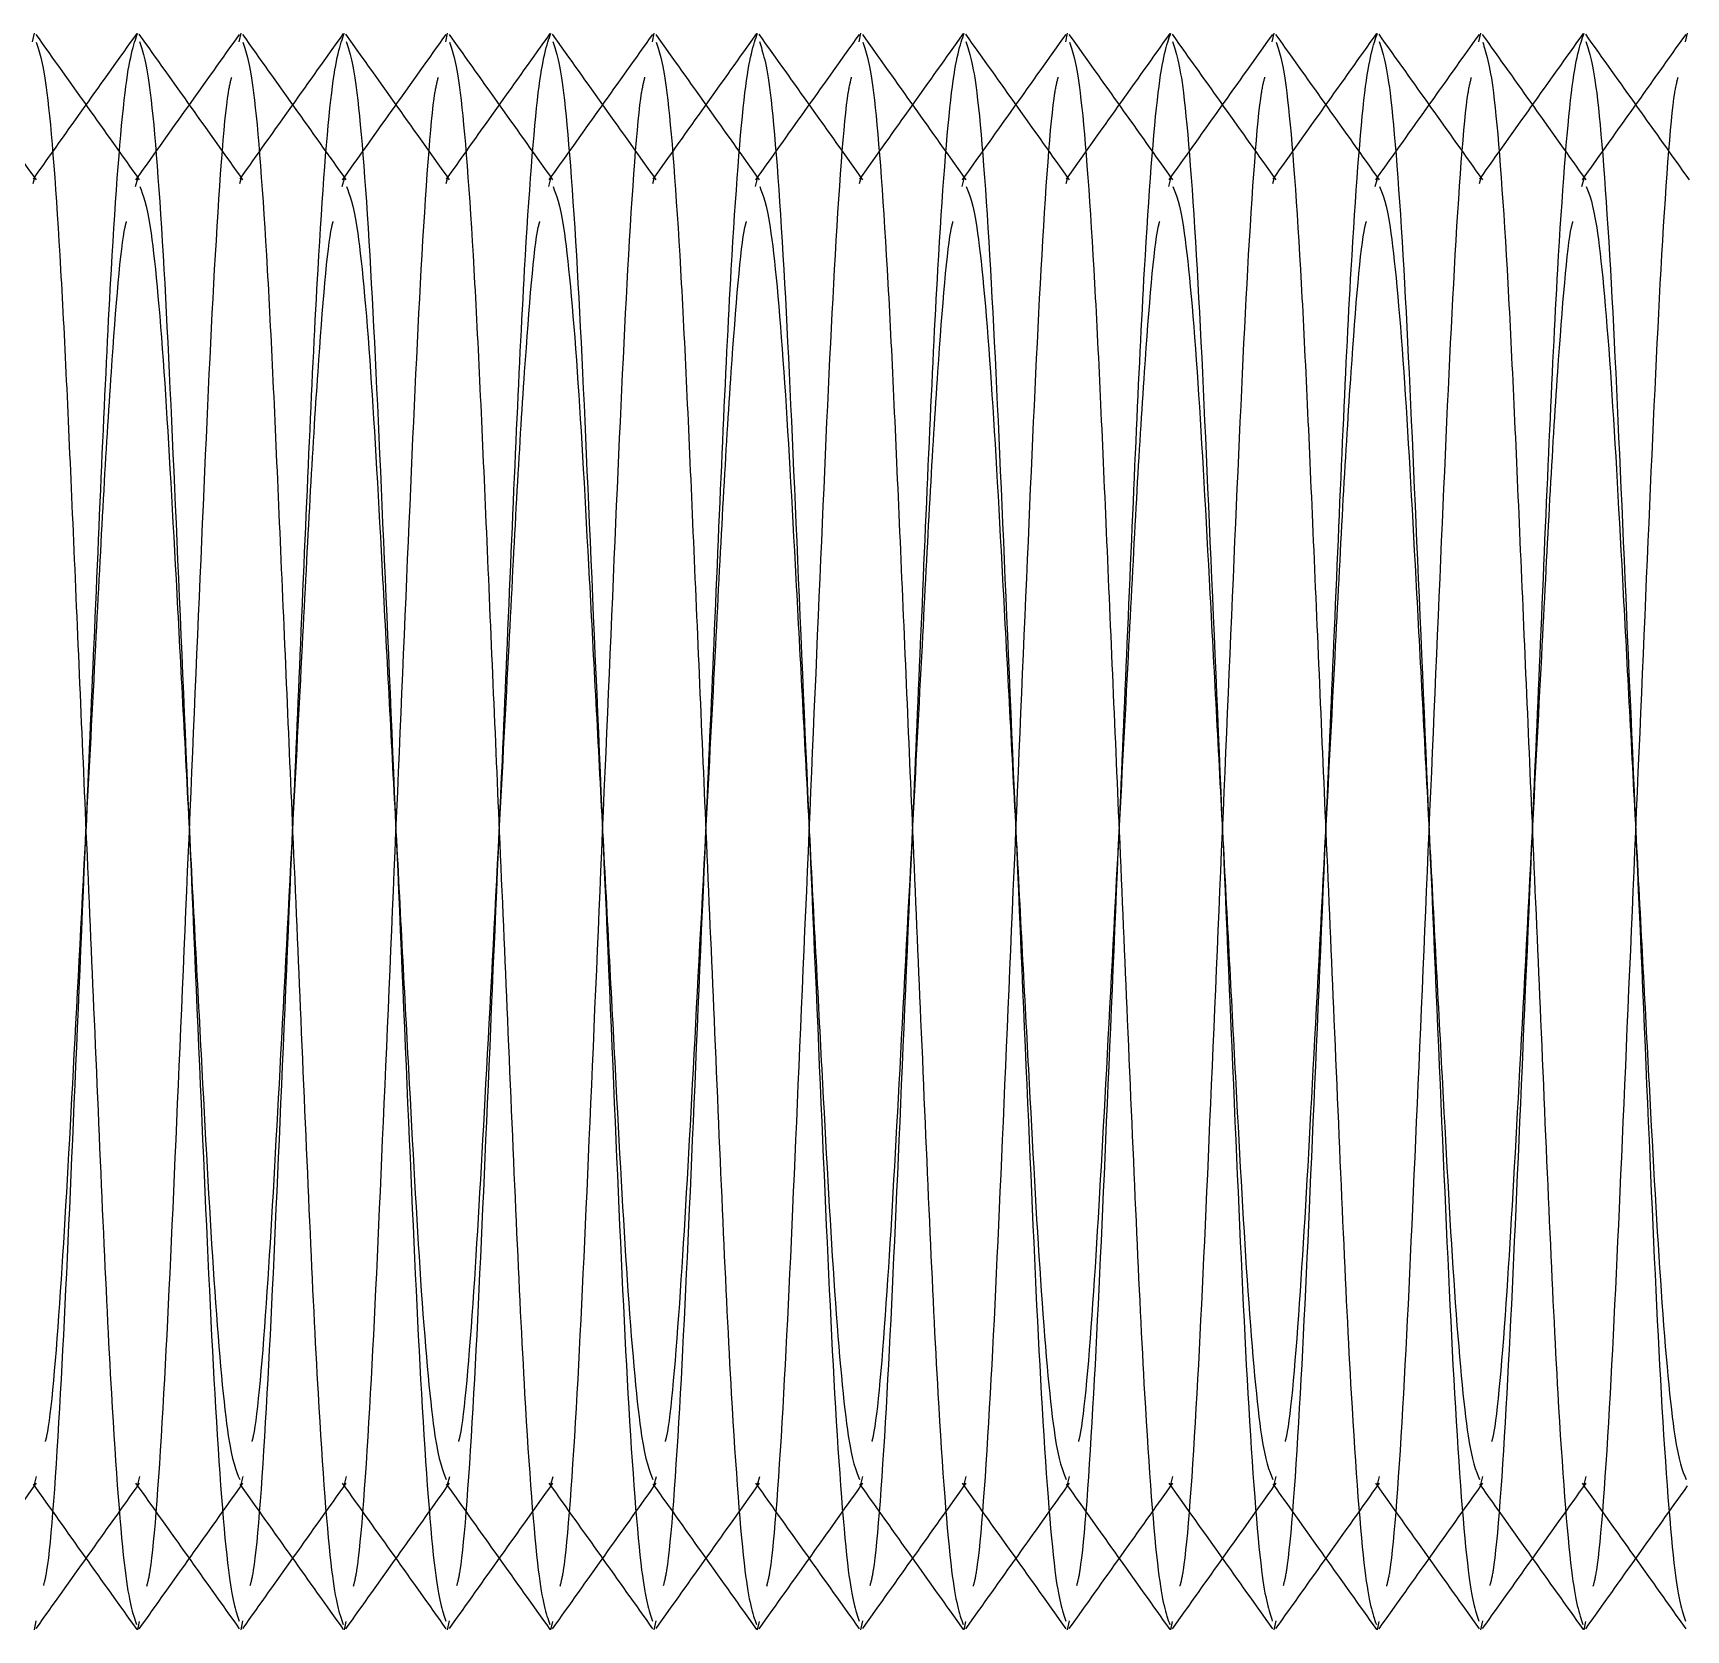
# Model space of a CAD drawing. Header units: metres. Extents: x 0 to 63075, y 0 to 44550.
# Drawn here: x 36613.33 to 36629.33, y 35156.54 to 35172 of the extents above; entities that cross this region are included whole.
import ezdxf

# ---------------------------------------------------------------- set-up
doc = ezdxf.new("R2010")
doc.units = ezdxf.units.M
doc.header["$LTSCALE"] = 75
doc.linetypes.add('HIDDEN2', pattern=[4.7625, 3.175, -1.5875])
for name, color, linetype in [('SDM', 7, 'Continuous'), ('SL4', 4, 'Continuous'), ('ST1', 7, 'HIDDEN2')]:
    doc.layers.add(name, color=color, linetype=linetype)

# ---------------------------------------------------------------- blocks, each defined once
blk = doc.blocks.new('A$Cf5e9a517')
at = {"layer": 'SL4'}
for p, q in [((451.071, 1605.993), (451.089, 1606.077)), ((453.071, 1605.993), (453.089, 1606.077)), ((455.071, 1605.993), (455.089, 1606.077)), ((457.071, 1605.993), (457.089, 1606.077)), ((459.071, 1605.993), (459.089, 1606.077)), ((461.071, 1605.993), (461.089, 1606.077)), ((463.071, 1605.993), (463.089, 1606.077)), ((465.071, 1605.993), (465.089, 1606.077)), ((467.071, 1605.993), (467.089, 1606.077)), ((452.089, 1590.623), (452.106, 1590.704)), ((454.089, 1590.623), (454.106, 1590.704)), ((456.089, 1590.623), (456.106, 1590.704)), ((458.089, 1590.623), (458.106, 1590.704)), ((460.089, 1590.623), (460.106, 1590.704)), ((462.089, 1590.623), (462.106, 1590.704)), ((464.089, 1590.623), (464.106, 1590.704)), ((466.089, 1590.623), (466.106, 1590.704))]:
    blk.add_line(p, q, dxfattribs=at)
for points, knots in [([(452.108, 1604.657), (451.941, 1604.892), (451.607, 1605.36), (451.273, 1605.83), (451.106, 1606.064)], [0, 0, 0, 0, 0.49997, 1, 1, 1, 1]), ([(453.072, 1606.065), (452.905, 1605.831), (452.577, 1605.37), (452.249, 1604.91), (452.089, 1604.685)], [0, 0, 0, 0, 0.510193, 1, 1, 1, 1]), ([(454.108, 1604.657), (453.941, 1604.892), (453.607, 1605.36), (453.273, 1605.83), (453.106, 1606.064)], [0, 0, 0, 0, 0.49997, 1, 1, 1, 1]), ([(455.072, 1606.065), (454.905, 1605.831), (454.577, 1605.37), (454.249, 1604.91), (454.089, 1604.685)], [0, 0, 0, 0, 0.510193, 1, 1, 1, 1]), ([(456.108, 1604.657), (455.941, 1604.892), (455.607, 1605.36), (455.273, 1605.83), (455.106, 1606.064)], [0, 0, 0, 0, 0.49997, 1, 1, 1, 1]), ([(457.072, 1606.065), (456.905, 1605.831), (456.577, 1605.37), (456.249, 1604.91), (456.089, 1604.685)], [0, 0, 0, 0, 0.510193, 1, 1, 1, 1]), ([(458.108, 1604.657), (457.941, 1604.892), (457.607, 1605.36), (457.273, 1605.83), (457.106, 1606.064)], [0, 0, 0, 0, 0.49997, 1, 1, 1, 1]), ([(459.072, 1606.065), (458.905, 1605.831), (458.577, 1605.37), (458.249, 1604.91), (458.089, 1604.685)], [0, 0, 0, 0, 0.510193, 1, 1, 1, 1]), ([(460.108, 1604.657), (459.941, 1604.892), (459.607, 1605.36), (459.273, 1605.83), (459.106, 1606.064)], [0, 0, 0, 0, 0.49997, 1, 1, 1, 1]), ([(461.072, 1606.065), (460.905, 1605.831), (460.577, 1605.37), (460.249, 1604.91), (460.089, 1604.685)], [0, 0, 0, 0, 0.510193, 1, 1, 1, 1]), ([(462.108, 1604.657), (461.941, 1604.892), (461.607, 1605.36), (461.273, 1605.83), (461.106, 1606.064)], [0, 0, 0, 0, 0.49997, 1, 1, 1, 1]), ([(463.072, 1606.065), (462.905, 1605.831), (462.577, 1605.37), (462.249, 1604.91), (462.089, 1604.685)], [0, 0, 0, 0, 0.510193, 1, 1, 1, 1]), ([(464.108, 1604.657), (463.941, 1604.892), (463.607, 1605.36), (463.273, 1605.83), (463.106, 1606.064)], [0, 0, 0, 0, 0.49997, 1, 1, 1, 1]), ([(465.072, 1606.065), (464.905, 1605.831), (464.577, 1605.37), (464.249, 1604.91), (464.089, 1604.685)], [0, 0, 0, 0, 0.510193, 1, 1, 1, 1]), ([(466.108, 1604.657), (465.941, 1604.892), (465.607, 1605.36), (465.273, 1605.83), (465.106, 1606.064)], [0, 0, 0, 0, 0.49997, 1, 1, 1, 1]), ([(467.072, 1606.065), (466.905, 1605.831), (466.577, 1605.37), (466.249, 1604.91), (466.089, 1604.685)], [0, 0, 0, 0, 0.510193, 1, 1, 1, 1]), ([(451.107, 1605.989), (451.141, 1605.887), (451.216, 1605.661), (451.345, 1603.939), (451.458, 1601.39), (451.571, 1598.751), (451.672, 1596.426), (451.752, 1594.531), (451.845, 1592.591), (451.964, 1591.009), (452.041, 1590.781), (452.078, 1590.674)], [0, 0, 0, 0, 0.108328, 0.239496, 0.365485, 0.495517, 0.57381, 0.663359, 0.752437, 0.883605, 1, 1, 1, 1]), ([(453.107, 1605.989), (453.141, 1605.887), (453.216, 1605.661), (453.345, 1603.939), (453.458, 1601.39), (453.571, 1598.751), (453.672, 1596.426), (453.752, 1594.531), (453.845, 1592.591), (453.964, 1591.009), (454.041, 1590.781), (454.078, 1590.674)], [0, 0, 0, 0, 0.1083278, 0.2394956, 0.3654849, 0.4955173, 0.5738097, 0.663359, 0.7524373, 0.8836052, 1, 1, 1, 1]), ([(455.107, 1605.989), (455.141, 1605.887), (455.216, 1605.661), (455.345, 1603.939), (455.458, 1601.39), (455.571, 1598.751), (455.672, 1596.426), (455.752, 1594.531), (455.845, 1592.591), (455.964, 1591.009), (456.041, 1590.781), (456.078, 1590.674)], [0, 0, 0, 0, 0.1083278, 0.2394956, 0.3654849, 0.4955173, 0.5738097, 0.663359, 0.7524373, 0.8836052, 1, 1, 1, 1]), ([(457.107, 1605.989), (457.141, 1605.887), (457.216, 1605.661), (457.345, 1603.939), (457.458, 1601.39), (457.571, 1598.751), (457.672, 1596.426), (457.752, 1594.531), (457.845, 1592.591), (457.964, 1591.009), (458.041, 1590.781), (458.078, 1590.674)], [0, 0, 0, 0, 0.108328, 0.239496, 0.365485, 0.495517, 0.57381, 0.663359, 0.752437, 0.883605, 1, 1, 1, 1]), ([(459.107, 1605.989), (459.141, 1605.887), (459.216, 1605.661), (459.345, 1603.939), (459.458, 1601.39), (459.571, 1598.751), (459.672, 1596.426), (459.752, 1594.531), (459.845, 1592.591), (459.964, 1591.009), (460.041, 1590.781), (460.078, 1590.674)], [0, 0, 0, 0, 0.108328, 0.239496, 0.365485, 0.495517, 0.57381, 0.663359, 0.752437, 0.883605, 1, 1, 1, 1]), ([(461.107, 1605.989), (461.141, 1605.887), (461.216, 1605.661), (461.345, 1603.939), (461.458, 1601.39), (461.571, 1598.751), (461.672, 1596.426), (461.752, 1594.531), (461.845, 1592.591), (461.964, 1591.009), (462.041, 1590.781), (462.078, 1590.674)], [0, 0, 0, 0, 0.108328, 0.239496, 0.365485, 0.495517, 0.57381, 0.663359, 0.752437, 0.883605, 1, 1, 1, 1]), ([(463.107, 1605.989), (463.141, 1605.887), (463.216, 1605.661), (463.345, 1603.939), (463.458, 1601.39), (463.571, 1598.751), (463.672, 1596.426), (463.752, 1594.531), (463.845, 1592.591), (463.964, 1591.009), (464.041, 1590.781), (464.078, 1590.674)], [0, 0, 0, 0, 0.1083278, 0.2394956, 0.3654849, 0.4955173, 0.5738097, 0.663359, 0.7524373, 0.8836052, 1, 1, 1, 1]), ([(465.107, 1605.989), (465.141, 1605.887), (465.216, 1605.661), (465.345, 1603.939), (465.458, 1601.39), (465.571, 1598.751), (465.672, 1596.426), (465.752, 1594.531), (465.845, 1592.591), (465.964, 1591.009), (466.041, 1590.781), (466.078, 1590.674)], [0, 0, 0, 0, 0.108328, 0.239496, 0.365485, 0.495517, 0.57381, 0.663359, 0.752437, 0.883605, 1, 1, 1, 1]), ([(452.109, 1604.592), (452.142, 1604.509), (452.216, 1604.325), (452.345, 1602.922), (452.458, 1600.835), (452.589, 1598.35), (452.719, 1595.865), (452.832, 1593.776), (452.963, 1592.352), (453.04, 1592.166), (453.076, 1592.079)], [0, 0, 0, 0, 0.106972, 0.238781, 0.365377, 0.496042, 0.626708, 0.753304, 0.885113, 1, 1, 1, 1]), ([(454.109, 1604.592), (454.142, 1604.509), (454.216, 1604.325), (454.345, 1602.922), (454.458, 1600.835), (454.589, 1598.35), (454.719, 1595.865), (454.832, 1593.776), (454.963, 1592.352), (455.04, 1592.166), (455.076, 1592.079)], [0, 0, 0, 0, 0.106972, 0.238781, 0.365377, 0.496042, 0.626708, 0.753304, 0.885113, 1, 1, 1, 1]), ([(456.109, 1604.592), (456.142, 1604.509), (456.216, 1604.325), (456.345, 1602.922), (456.458, 1600.835), (456.589, 1598.35), (456.719, 1595.865), (456.832, 1593.776), (456.963, 1592.352), (457.04, 1592.166), (457.076, 1592.079)], [0, 0, 0, 0, 0.1069717, 0.2387806, 0.3653767, 0.4960425, 0.6267083, 0.7533044, 0.8851133, 1, 1, 1, 1]), ([(458.109, 1604.592), (458.142, 1604.509), (458.216, 1604.325), (458.345, 1602.922), (458.458, 1600.835), (458.589, 1598.35), (458.719, 1595.865), (458.832, 1593.776), (458.963, 1592.352), (459.04, 1592.166), (459.076, 1592.079)], [0, 0, 0, 0, 0.1069717, 0.2387806, 0.3653767, 0.4960425, 0.6267083, 0.7533044, 0.8851133, 1, 1, 1, 1]), ([(460.109, 1604.592), (460.142, 1604.509), (460.216, 1604.325), (460.345, 1602.922), (460.458, 1600.835), (460.589, 1598.35), (460.719, 1595.865), (460.832, 1593.776), (460.963, 1592.352), (461.04, 1592.166), (461.076, 1592.079)], [0, 0, 0, 0, 0.106972, 0.238781, 0.365377, 0.496042, 0.626708, 0.753304, 0.885113, 1, 1, 1, 1]), ([(462.109, 1604.592), (462.142, 1604.509), (462.216, 1604.325), (462.345, 1602.922), (462.458, 1600.835), (462.589, 1598.35), (462.719, 1595.865), (462.832, 1593.776), (462.963, 1592.352), (463.04, 1592.166), (463.076, 1592.079)], [0, 0, 0, 0, 0.106972, 0.238781, 0.365377, 0.496042, 0.626708, 0.753304, 0.885113, 1, 1, 1, 1]), ([(464.109, 1604.592), (464.142, 1604.509), (464.216, 1604.325), (464.345, 1602.922), (464.458, 1600.835), (464.589, 1598.35), (464.719, 1595.865), (464.832, 1593.776), (464.963, 1592.352), (465.04, 1592.166), (465.076, 1592.079)], [0, 0, 0, 0, 0.106972, 0.238781, 0.365377, 0.496042, 0.626708, 0.753304, 0.885113, 1, 1, 1, 1]), ([(466.109, 1604.592), (466.142, 1604.509), (466.216, 1604.325), (466.345, 1602.922), (466.458, 1600.835), (466.589, 1598.35), (466.719, 1595.865), (466.832, 1593.776), (466.963, 1592.352), (467.04, 1592.166), (467.076, 1592.079)], [0, 0, 0, 0, 0.1069717, 0.2387806, 0.3653767, 0.4960425, 0.6267083, 0.7533044, 0.8851133, 1, 1, 1, 1]), ([(450.104, 1590.634), (450.272, 1590.869), (450.6, 1591.329), (450.928, 1591.79), (451.089, 1592.016)], [0, 0, 0, 0, 0.509687, 1, 1, 1, 1]), ([(451.076, 1592.035), (451.243, 1591.8), (451.577, 1591.331), (451.911, 1590.862), (452.079, 1590.627)], [0, 0, 0, 0, 0.499965, 1, 1, 1, 1]), ([(452.104, 1590.634), (452.272, 1590.869), (452.6, 1591.329), (452.928, 1591.79), (453.089, 1592.016)], [0, 0, 0, 0, 0.509687, 1, 1, 1, 1]), ([(453.076, 1592.035), (453.243, 1591.8), (453.577, 1591.331), (453.911, 1590.862), (454.079, 1590.627)], [0, 0, 0, 0, 0.499965, 1, 1, 1, 1]), ([(454.104, 1590.634), (454.272, 1590.869), (454.6, 1591.329), (454.928, 1591.79), (455.089, 1592.016)], [0, 0, 0, 0, 0.509687, 1, 1, 1, 1]), ([(455.076, 1592.035), (455.243, 1591.8), (455.577, 1591.331), (455.911, 1590.862), (456.079, 1590.627)], [0, 0, 0, 0, 0.499965, 1, 1, 1, 1]), ([(456.104, 1590.634), (456.272, 1590.869), (456.6, 1591.329), (456.928, 1591.79), (457.089, 1592.016)], [0, 0, 0, 0, 0.509687, 1, 1, 1, 1]), ([(457.076, 1592.035), (457.243, 1591.8), (457.577, 1591.331), (457.911, 1590.862), (458.079, 1590.627)], [0, 0, 0, 0, 0.499965, 1, 1, 1, 1]), ([(458.104, 1590.634), (458.272, 1590.869), (458.6, 1591.329), (458.928, 1591.79), (459.089, 1592.016)], [0, 0, 0, 0, 0.509687, 1, 1, 1, 1]), ([(459.076, 1592.035), (459.243, 1591.8), (459.577, 1591.331), (459.911, 1590.862), (460.079, 1590.627)], [0, 0, 0, 0, 0.499965, 1, 1, 1, 1]), ([(460.104, 1590.634), (460.272, 1590.869), (460.6, 1591.329), (460.928, 1591.79), (461.089, 1592.016)], [0, 0, 0, 0, 0.509687, 1, 1, 1, 1]), ([(461.076, 1592.035), (461.243, 1591.8), (461.577, 1591.331), (461.911, 1590.862), (462.079, 1590.627)], [0, 0, 0, 0, 0.499965, 1, 1, 1, 1]), ([(462.104, 1590.634), (462.272, 1590.869), (462.6, 1591.329), (462.928, 1591.79), (463.089, 1592.016)], [0, 0, 0, 0, 0.509687, 1, 1, 1, 1]), ([(463.076, 1592.035), (463.243, 1591.8), (463.577, 1591.331), (463.911, 1590.862), (464.079, 1590.627)], [0, 0, 0, 0, 0.499965, 1, 1, 1, 1]), ([(464.104, 1590.634), (464.272, 1590.869), (464.6, 1591.329), (464.928, 1591.79), (465.089, 1592.016)], [0, 0, 0, 0, 0.509687, 1, 1, 1, 1]), ([(465.076, 1592.035), (465.243, 1591.8), (465.577, 1591.331), (465.911, 1590.862), (466.079, 1590.627)], [0, 0, 0, 0, 0.499965, 1, 1, 1, 1]), ([(466.104, 1590.634), (466.272, 1590.869), (466.6, 1591.329), (466.928, 1591.79), (467.089, 1592.016)], [0, 0, 0, 0, 0.509687, 1, 1, 1, 1])]:
    blk.add_open_spline(points, degree=3, knots=knots, dxfattribs=at)
at = {"layer": 'ST1'}
for p, q in [((451.076, 1604.621), (451.089, 1604.671)), ((452.068, 1604.592), (452.089, 1604.671)), ((452.089, 1604.685), (452.069, 1604.657)), ((453.076, 1604.621), (453.089, 1604.671)), ((454.068, 1604.592), (454.089, 1604.671)), ((454.089, 1604.685), (454.069, 1604.657)), ((455.076, 1604.621), (455.089, 1604.671)), ((456.068, 1604.592), (456.089, 1604.671)), ((456.089, 1604.685), (456.069, 1604.657)), ((457.076, 1604.621), (457.089, 1604.671)), ((458.068, 1604.592), (458.089, 1604.671)), ((458.089, 1604.685), (458.069, 1604.657)), ((459.076, 1604.621), (459.089, 1604.671)), ((460.068, 1604.592), (460.089, 1604.671)), ((460.089, 1604.685), (460.069, 1604.657)), ((461.076, 1604.621), (461.089, 1604.671)), ((462.068, 1604.592), (462.089, 1604.671)), ((462.089, 1604.685), (462.069, 1604.657)), ((463.076, 1604.621), (463.089, 1604.671)), ((464.068, 1604.592), (464.089, 1604.671)), ((464.089, 1604.685), (464.069, 1604.657)), ((465.076, 1604.621), (465.089, 1604.671)), ((466.068, 1604.592), (466.089, 1604.671)), ((466.089, 1604.685), (466.069, 1604.657)), ((451.089, 1592.029), (451.109, 1592.107)), ((451.089, 1592.016), (451.108, 1592.043)), ((452.089, 1592.029), (452.109, 1592.108)), ((453.089, 1592.029), (453.109, 1592.107)), ((453.089, 1592.016), (453.108, 1592.043)), ((454.089, 1592.029), (454.109, 1592.108)), ((455.089, 1592.029), (455.109, 1592.107)), ((455.089, 1592.016), (455.108, 1592.043)), ((456.089, 1592.029), (456.109, 1592.108)), ((457.089, 1592.029), (457.109, 1592.107)), ((457.089, 1592.016), (457.108, 1592.043)), ((458.089, 1592.029), (458.109, 1592.108)), ((459.089, 1592.029), (459.109, 1592.107)), ((459.089, 1592.016), (459.108, 1592.043)), ((460.089, 1592.029), (460.109, 1592.108)), ((461.089, 1592.029), (461.109, 1592.107)), ((461.089, 1592.016), (461.108, 1592.043)), ((462.089, 1592.029), (462.109, 1592.108)), ((463.089, 1592.029), (463.109, 1592.107)), ((463.089, 1592.016), (463.108, 1592.043)), ((464.089, 1592.029), (464.109, 1592.108)), ((465.089, 1592.029), (465.109, 1592.107)), ((465.089, 1592.016), (465.108, 1592.043)), ((466.089, 1592.029), (466.109, 1592.108)), ((451.089, 1590.623), (451.107, 1590.711)), ((453.089, 1590.623), (453.107, 1590.711)), ((455.089, 1590.623), (455.107, 1590.711)), ((457.089, 1590.623), (457.107, 1590.711)), ((459.089, 1590.623), (459.107, 1590.711)), ((461.089, 1590.623), (461.107, 1590.711)), ((463.089, 1590.623), (463.107, 1590.711)), ((465.089, 1590.623), (465.107, 1590.711))]:
    blk.add_line(p, q, dxfattribs=at)
for points, knots in [([(451.108, 1604.657), (450.941, 1604.892), (450.606, 1605.362), (450.272, 1605.831), (450.104, 1606.066)], [0, 0, 0, 0, 0.499937, 1, 1, 1, 1]), ([(452.079, 1606.073), (451.911, 1605.838), (451.577, 1605.369), (451.243, 1604.9), (451.076, 1604.665)], [0, 0, 0, 0, 0.5000352, 1, 1, 1, 1]), ([(451.179, 1591.054), (451.19, 1591.095), (451.242, 1591.3), (451.346, 1592.797), (451.458, 1595.3), (451.571, 1597.95), (451.672, 1600.274), (451.752, 1602.169), (451.845, 1604.111), (451.968, 1605.732), (452.049, 1605.963), (452.089, 1606.077)], [0, 0, 0, 0, 0.035067, 0.175217, 0.309833, 0.448769, 0.532422, 0.628103, 0.72328, 0.863429, 1, 1, 1, 1]), ([(453.108, 1604.657), (452.941, 1604.892), (452.606, 1605.362), (452.272, 1605.831), (452.104, 1606.066)], [0, 0, 0, 0, 0.499937, 1, 1, 1, 1]), ([(454.079, 1606.073), (453.911, 1605.838), (453.577, 1605.369), (453.243, 1604.9), (453.076, 1604.665)], [0, 0, 0, 0, 0.5000352, 1, 1, 1, 1]), ([(453.179, 1591.054), (453.19, 1591.095), (453.242, 1591.3), (453.346, 1592.797), (453.458, 1595.3), (453.571, 1597.95), (453.672, 1600.274), (453.752, 1602.169), (453.845, 1604.111), (453.968, 1605.732), (454.049, 1605.963), (454.089, 1606.077)], [0, 0, 0, 0, 0.035067, 0.175217, 0.309833, 0.448769, 0.532422, 0.628103, 0.72328, 0.863429, 1, 1, 1, 1]), ([(455.108, 1604.657), (454.941, 1604.892), (454.606, 1605.362), (454.272, 1605.831), (454.104, 1606.066)], [0, 0, 0, 0, 0.499937, 1, 1, 1, 1]), ([(456.079, 1606.073), (455.911, 1605.838), (455.577, 1605.369), (455.243, 1604.9), (455.076, 1604.665)], [0, 0, 0, 0, 0.500035, 1, 1, 1, 1]), ([(455.179, 1591.054), (455.19, 1591.095), (455.242, 1591.3), (455.346, 1592.797), (455.458, 1595.3), (455.571, 1597.95), (455.672, 1600.274), (455.752, 1602.169), (455.845, 1604.111), (455.968, 1605.732), (456.049, 1605.963), (456.089, 1606.077)], [0, 0, 0, 0, 0.035067, 0.175217, 0.309833, 0.448769, 0.532422, 0.628103, 0.72328, 0.863429, 1, 1, 1, 1]), ([(457.108, 1604.657), (456.941, 1604.892), (456.606, 1605.362), (456.272, 1605.831), (456.104, 1606.066)], [0, 0, 0, 0, 0.499937, 1, 1, 1, 1]), ([(458.079, 1606.073), (457.911, 1605.838), (457.577, 1605.369), (457.243, 1604.9), (457.076, 1604.665)], [0, 0, 0, 0, 0.500035, 1, 1, 1, 1]), ([(457.179, 1591.054), (457.19, 1591.095), (457.242, 1591.3), (457.346, 1592.797), (457.458, 1595.3), (457.571, 1597.95), (457.672, 1600.274), (457.752, 1602.169), (457.845, 1604.111), (457.968, 1605.732), (458.049, 1605.963), (458.089, 1606.077)], [0, 0, 0, 0, 0.035067, 0.175217, 0.309833, 0.448769, 0.532422, 0.628103, 0.72328, 0.863429, 1, 1, 1, 1]), ([(459.108, 1604.657), (458.941, 1604.892), (458.606, 1605.362), (458.272, 1605.831), (458.104, 1606.066)], [0, 0, 0, 0, 0.499937, 1, 1, 1, 1]), ([(460.079, 1606.073), (459.911, 1605.838), (459.577, 1605.369), (459.243, 1604.9), (459.076, 1604.665)], [0, 0, 0, 0, 0.5000352, 1, 1, 1, 1]), ([(459.179, 1591.054), (459.19, 1591.095), (459.242, 1591.3), (459.346, 1592.797), (459.458, 1595.3), (459.571, 1597.95), (459.672, 1600.274), (459.752, 1602.169), (459.845, 1604.111), (459.968, 1605.732), (460.049, 1605.963), (460.089, 1606.077)], [0, 0, 0, 0, 0.035067, 0.175217, 0.309833, 0.448769, 0.532422, 0.628103, 0.72328, 0.863429, 1, 1, 1, 1]), ([(461.108, 1604.657), (460.941, 1604.892), (460.606, 1605.362), (460.272, 1605.831), (460.104, 1606.066)], [0, 0, 0, 0, 0.499937, 1, 1, 1, 1]), ([(462.079, 1606.073), (461.911, 1605.838), (461.577, 1605.369), (461.243, 1604.9), (461.076, 1604.665)], [0, 0, 0, 0, 0.500035, 1, 1, 1, 1]), ([(461.179, 1591.054), (461.19, 1591.095), (461.242, 1591.3), (461.346, 1592.797), (461.458, 1595.3), (461.571, 1597.95), (461.672, 1600.274), (461.752, 1602.169), (461.845, 1604.111), (461.968, 1605.732), (462.049, 1605.963), (462.089, 1606.077)], [0, 0, 0, 0, 0.035067, 0.175217, 0.309833, 0.448769, 0.532422, 0.628103, 0.72328, 0.863429, 1, 1, 1, 1]), ([(463.108, 1604.657), (462.941, 1604.892), (462.606, 1605.362), (462.272, 1605.831), (462.104, 1606.066)], [0, 0, 0, 0, 0.4999369, 1, 1, 1, 1]), ([(464.079, 1606.073), (463.911, 1605.838), (463.577, 1605.369), (463.243, 1604.9), (463.076, 1604.665)], [0, 0, 0, 0, 0.500035, 1, 1, 1, 1]), ([(463.179, 1591.054), (463.19, 1591.095), (463.242, 1591.3), (463.346, 1592.797), (463.458, 1595.3), (463.571, 1597.95), (463.672, 1600.274), (463.752, 1602.169), (463.845, 1604.111), (463.968, 1605.732), (464.049, 1605.963), (464.089, 1606.077)], [0, 0, 0, 0, 0.035067, 0.175217, 0.309833, 0.448769, 0.532422, 0.628103, 0.72328, 0.863429, 1, 1, 1, 1]), ([(465.108, 1604.657), (464.941, 1604.892), (464.606, 1605.362), (464.272, 1605.831), (464.104, 1606.066)], [0, 0, 0, 0, 0.499937, 1, 1, 1, 1]), ([(466.079, 1606.073), (465.911, 1605.838), (465.577, 1605.369), (465.243, 1604.9), (465.076, 1604.665)], [0, 0, 0, 0, 0.500035, 1, 1, 1, 1]), ([(465.179, 1591.054), (465.19, 1591.095), (465.242, 1591.3), (465.346, 1592.797), (465.458, 1595.3), (465.571, 1597.95), (465.672, 1600.274), (465.752, 1602.169), (465.845, 1604.111), (465.968, 1605.732), (466.049, 1605.963), (466.089, 1606.077)], [0, 0, 0, 0, 0.035067, 0.175217, 0.309833, 0.448769, 0.532422, 0.628103, 0.72328, 0.863429, 1, 1, 1, 1]), ([(467.108, 1604.657), (466.941, 1604.892), (466.606, 1605.362), (466.272, 1605.831), (466.104, 1606.066)], [0, 0, 0, 0, 0.499937, 1, 1, 1, 1]), ([(452.106, 1605.996), (452.14, 1605.893), (452.215, 1605.666), (452.345, 1603.94), (452.458, 1601.388), (452.589, 1598.35), (452.719, 1595.312), (452.832, 1592.761), (452.962, 1591.036), (453.037, 1590.81), (453.071, 1590.707)], [0, 0, 0, 0, 0.110571, 0.242596, 0.369408, 0.50029, 0.631172, 0.757984, 0.890008, 1, 1, 1, 1]), ([(454.106, 1605.996), (454.14, 1605.893), (454.215, 1605.666), (454.345, 1603.94), (454.458, 1601.388), (454.589, 1598.35), (454.719, 1595.312), (454.832, 1592.761), (454.962, 1591.036), (455.037, 1590.81), (455.071, 1590.707)], [0, 0, 0, 0, 0.1105714, 0.242596, 0.3694081, 0.5002899, 0.6311716, 0.7579837, 0.8900083, 1, 1, 1, 1]), ([(456.106, 1605.996), (456.14, 1605.893), (456.215, 1605.666), (456.345, 1603.94), (456.458, 1601.388), (456.589, 1598.35), (456.719, 1595.312), (456.832, 1592.761), (456.962, 1591.036), (457.037, 1590.81), (457.071, 1590.707)], [0, 0, 0, 0, 0.1105714, 0.242596, 0.3694081, 0.5002899, 0.6311716, 0.7579837, 0.8900083, 1, 1, 1, 1]), ([(458.106, 1605.996), (458.14, 1605.893), (458.215, 1605.666), (458.345, 1603.94), (458.458, 1601.388), (458.589, 1598.35), (458.719, 1595.312), (458.832, 1592.761), (458.962, 1591.036), (459.037, 1590.81), (459.071, 1590.707)], [0, 0, 0, 0, 0.110571, 0.242596, 0.369408, 0.50029, 0.631172, 0.757984, 0.890008, 1, 1, 1, 1]), ([(460.106, 1605.996), (460.14, 1605.893), (460.215, 1605.666), (460.345, 1603.94), (460.458, 1601.388), (460.589, 1598.35), (460.719, 1595.312), (460.832, 1592.761), (460.962, 1591.036), (461.037, 1590.81), (461.071, 1590.707)], [0, 0, 0, 0, 0.110571, 0.242596, 0.369408, 0.50029, 0.631172, 0.757984, 0.890008, 1, 1, 1, 1]), ([(462.106, 1605.996), (462.14, 1605.893), (462.215, 1605.666), (462.345, 1603.94), (462.458, 1601.388), (462.589, 1598.35), (462.719, 1595.312), (462.832, 1592.761), (462.962, 1591.036), (463.037, 1590.81), (463.071, 1590.707)], [0, 0, 0, 0, 0.110571, 0.242596, 0.369408, 0.50029, 0.631172, 0.757984, 0.890008, 1, 1, 1, 1]), ([(464.106, 1605.996), (464.14, 1605.893), (464.215, 1605.666), (464.345, 1603.94), (464.458, 1601.388), (464.589, 1598.35), (464.719, 1595.312), (464.832, 1592.761), (464.962, 1591.036), (465.037, 1590.81), (465.071, 1590.707)], [0, 0, 0, 0, 0.110571, 0.242596, 0.369408, 0.50029, 0.631172, 0.757984, 0.890008, 1, 1, 1, 1]), ([(466.106, 1605.996), (466.14, 1605.893), (466.215, 1605.666), (466.345, 1603.94), (466.458, 1601.388), (466.589, 1598.35), (466.719, 1595.312), (466.832, 1592.761), (466.962, 1591.036), (467.037, 1590.81), (467.071, 1590.707)], [0, 0, 0, 0, 0.110571, 0.242596, 0.369408, 0.50029, 0.631172, 0.757984, 0.890008, 1, 1, 1, 1]), ([(452.178, 1591.047), (452.189, 1591.089), (452.241, 1591.295), (452.346, 1592.795), (452.458, 1595.303), (452.589, 1598.35), (452.719, 1601.397), (452.831, 1603.904), (452.936, 1605.403), (452.988, 1605.609), (452.999, 1605.651)], [0, 0, 0, 0, 0.040767, 0.196457, 0.346, 0.500342, 0.654684, 0.804227, 0.959916, 1, 1, 1, 1]), ([(454.178, 1591.047), (454.189, 1591.089), (454.241, 1591.295), (454.346, 1592.795), (454.458, 1595.303), (454.589, 1598.35), (454.719, 1601.397), (454.831, 1603.904), (454.936, 1605.403), (454.988, 1605.609), (454.999, 1605.651)], [0, 0, 0, 0, 0.040767, 0.196457, 0.346, 0.500342, 0.654684, 0.804227, 0.959916, 1, 1, 1, 1]), ([(456.178, 1591.047), (456.189, 1591.089), (456.241, 1591.295), (456.346, 1592.795), (456.458, 1595.303), (456.589, 1598.35), (456.719, 1601.397), (456.831, 1603.904), (456.936, 1605.403), (456.988, 1605.609), (456.999, 1605.651)], [0, 0, 0, 0, 0.040767, 0.196457, 0.346, 0.500342, 0.654684, 0.804227, 0.959916, 1, 1, 1, 1]), ([(458.178, 1591.047), (458.189, 1591.089), (458.241, 1591.295), (458.346, 1592.795), (458.458, 1595.303), (458.589, 1598.35), (458.719, 1601.397), (458.831, 1603.904), (458.936, 1605.403), (458.988, 1605.609), (458.999, 1605.651)], [0, 0, 0, 0, 0.040767, 0.196457, 0.346, 0.500342, 0.654684, 0.804227, 0.959916, 1, 1, 1, 1]), ([(460.178, 1591.047), (460.189, 1591.089), (460.241, 1591.295), (460.346, 1592.795), (460.458, 1595.303), (460.589, 1598.35), (460.719, 1601.397), (460.831, 1603.904), (460.936, 1605.403), (460.988, 1605.609), (460.999, 1605.651)], [0, 0, 0, 0, 0.040767, 0.196457, 0.346, 0.500342, 0.654684, 0.804227, 0.959916, 1, 1, 1, 1]), ([(462.178, 1591.047), (462.189, 1591.089), (462.241, 1591.295), (462.346, 1592.795), (462.458, 1595.303), (462.589, 1598.35), (462.719, 1601.397), (462.831, 1603.904), (462.936, 1605.403), (462.988, 1605.609), (462.999, 1605.651)], [0, 0, 0, 0, 0.040767, 0.196457, 0.346, 0.500342, 0.654684, 0.804227, 0.959916, 1, 1, 1, 1]), ([(464.178, 1591.047), (464.189, 1591.089), (464.241, 1591.295), (464.346, 1592.795), (464.458, 1595.303), (464.589, 1598.35), (464.719, 1601.397), (464.831, 1603.904), (464.936, 1605.403), (464.988, 1605.609), (464.999, 1605.651)], [0, 0, 0, 0, 0.040767, 0.196457, 0.346, 0.500342, 0.654684, 0.804227, 0.959916, 1, 1, 1, 1]), ([(466.178, 1591.047), (466.189, 1591.089), (466.241, 1591.295), (466.346, 1592.795), (466.458, 1595.303), (466.589, 1598.35), (466.719, 1601.397), (466.831, 1603.904), (466.936, 1605.403), (466.988, 1605.609), (466.999, 1605.651)], [0, 0, 0, 0, 0.040767, 0.196457, 0.346, 0.500342, 0.654684, 0.804227, 0.959916, 1, 1, 1, 1]), ([(451.196, 1592.446), (451.201, 1592.463), (451.247, 1592.628), (451.346, 1593.819), (451.458, 1595.852), (451.577, 1598.13), (451.681, 1600.081), (451.758, 1601.611), (451.848, 1603.063), (451.93, 1604.072), (451.976, 1604.236), (451.981, 1604.253)], [0, 0, 0, 0, 0.019148, 0.181961, 0.338335, 0.499736, 0.617516, 0.717853, 0.818619, 0.981432, 1, 1, 1, 1]), ([(453.196, 1592.446), (453.201, 1592.463), (453.247, 1592.628), (453.346, 1593.819), (453.458, 1595.852), (453.577, 1598.13), (453.681, 1600.081), (453.758, 1601.611), (453.848, 1603.063), (453.93, 1604.072), (453.976, 1604.236), (453.981, 1604.253)], [0, 0, 0, 0, 0.0191483, 0.1819613, 0.3383353, 0.4997364, 0.6175161, 0.7178528, 0.8186194, 0.9814324, 1, 1, 1, 1]), ([(455.196, 1592.446), (455.201, 1592.463), (455.247, 1592.628), (455.346, 1593.819), (455.458, 1595.852), (455.577, 1598.13), (455.681, 1600.081), (455.758, 1601.611), (455.848, 1603.063), (455.93, 1604.072), (455.976, 1604.236), (455.981, 1604.253)], [0, 0, 0, 0, 0.019148, 0.181961, 0.338335, 0.499736, 0.617516, 0.717853, 0.818619, 0.981432, 1, 1, 1, 1]), ([(457.196, 1592.446), (457.201, 1592.463), (457.247, 1592.628), (457.346, 1593.819), (457.458, 1595.852), (457.577, 1598.13), (457.681, 1600.081), (457.758, 1601.611), (457.848, 1603.063), (457.93, 1604.072), (457.976, 1604.236), (457.981, 1604.253)], [0, 0, 0, 0, 0.0191483, 0.1819613, 0.3383353, 0.4997364, 0.6175161, 0.7178528, 0.8186194, 0.9814324, 1, 1, 1, 1]), ([(459.196, 1592.446), (459.201, 1592.463), (459.247, 1592.628), (459.346, 1593.819), (459.458, 1595.852), (459.577, 1598.13), (459.681, 1600.081), (459.758, 1601.611), (459.848, 1603.063), (459.93, 1604.072), (459.976, 1604.236), (459.981, 1604.253)], [0, 0, 0, 0, 0.019148, 0.181961, 0.338335, 0.499736, 0.617516, 0.717853, 0.818619, 0.981432, 1, 1, 1, 1]), ([(461.196, 1592.446), (461.201, 1592.463), (461.247, 1592.628), (461.346, 1593.819), (461.458, 1595.852), (461.577, 1598.13), (461.681, 1600.081), (461.758, 1601.611), (461.848, 1603.063), (461.93, 1604.072), (461.976, 1604.236), (461.981, 1604.253)], [0, 0, 0, 0, 0.019148, 0.181961, 0.338335, 0.499736, 0.617516, 0.717853, 0.818619, 0.981432, 1, 1, 1, 1]), ([(463.196, 1592.446), (463.201, 1592.463), (463.247, 1592.628), (463.346, 1593.819), (463.458, 1595.852), (463.577, 1598.13), (463.681, 1600.081), (463.758, 1601.611), (463.848, 1603.063), (463.93, 1604.072), (463.976, 1604.236), (463.981, 1604.253)], [0, 0, 0, 0, 0.0191483, 0.1819613, 0.3383353, 0.4997364, 0.6175161, 0.7178528, 0.8186194, 0.9814324, 1, 1, 1, 1]), ([(465.196, 1592.446), (465.201, 1592.463), (465.247, 1592.628), (465.346, 1593.819), (465.458, 1595.852), (465.577, 1598.13), (465.681, 1600.081), (465.758, 1601.611), (465.848, 1603.063), (465.93, 1604.072), (465.976, 1604.236), (465.981, 1604.253)], [0, 0, 0, 0, 0.0191483, 0.1819613, 0.3383353, 0.4997364, 0.6175161, 0.7178528, 0.8186194, 0.9814324, 1, 1, 1, 1]), ([(451.106, 1590.636), (451.273, 1590.87), (451.607, 1591.34), (451.941, 1591.808), (452.108, 1592.043)], [0, 0, 0, 0, 0.50003, 1, 1, 1, 1]), ([(452.069, 1592.043), (452.236, 1591.808), (452.571, 1591.339), (452.905, 1590.869), (453.072, 1590.635)], [0, 0, 0, 0, 0.49994, 1, 1, 1, 1]), ([(453.106, 1590.636), (453.273, 1590.87), (453.607, 1591.34), (453.941, 1591.808), (454.108, 1592.043)], [0, 0, 0, 0, 0.50003, 1, 1, 1, 1]), ([(454.069, 1592.043), (454.236, 1591.808), (454.571, 1591.339), (454.905, 1590.869), (455.072, 1590.635)], [0, 0, 0, 0, 0.49994, 1, 1, 1, 1]), ([(455.106, 1590.636), (455.273, 1590.87), (455.607, 1591.34), (455.941, 1591.808), (456.108, 1592.043)], [0, 0, 0, 0, 0.50003, 1, 1, 1, 1]), ([(456.069, 1592.043), (456.236, 1591.808), (456.571, 1591.339), (456.905, 1590.869), (457.072, 1590.635)], [0, 0, 0, 0, 0.49994, 1, 1, 1, 1]), ([(457.106, 1590.636), (457.273, 1590.87), (457.607, 1591.34), (457.941, 1591.808), (458.108, 1592.043)], [0, 0, 0, 0, 0.50003, 1, 1, 1, 1]), ([(458.069, 1592.043), (458.236, 1591.808), (458.571, 1591.339), (458.905, 1590.869), (459.072, 1590.635)], [0, 0, 0, 0, 0.4999404, 1, 1, 1, 1]), ([(459.106, 1590.636), (459.273, 1590.87), (459.607, 1591.34), (459.941, 1591.808), (460.108, 1592.043)], [0, 0, 0, 0, 0.50003, 1, 1, 1, 1]), ([(460.069, 1592.043), (460.236, 1591.808), (460.571, 1591.339), (460.905, 1590.869), (461.072, 1590.635)], [0, 0, 0, 0, 0.4999404, 1, 1, 1, 1]), ([(461.106, 1590.636), (461.273, 1590.87), (461.607, 1591.34), (461.941, 1591.808), (462.108, 1592.043)], [0, 0, 0, 0, 0.50003, 1, 1, 1, 1]), ([(462.069, 1592.043), (462.236, 1591.808), (462.571, 1591.339), (462.905, 1590.869), (463.072, 1590.635)], [0, 0, 0, 0, 0.49994, 1, 1, 1, 1]), ([(463.106, 1590.636), (463.273, 1590.87), (463.607, 1591.34), (463.941, 1591.808), (464.108, 1592.043)], [0, 0, 0, 0, 0.50003, 1, 1, 1, 1]), ([(464.069, 1592.043), (464.236, 1591.808), (464.571, 1591.339), (464.905, 1590.869), (465.072, 1590.635)], [0, 0, 0, 0, 0.49994, 1, 1, 1, 1]), ([(465.106, 1590.636), (465.273, 1590.87), (465.607, 1591.34), (465.941, 1591.808), (466.108, 1592.043)], [0, 0, 0, 0, 0.50003, 1, 1, 1, 1]), ([(466.069, 1592.043), (466.236, 1591.808), (466.571, 1591.339), (466.905, 1590.869), (467.072, 1590.635)], [0, 0, 0, 0, 0.49994, 1, 1, 1, 1])]:
    blk.add_open_spline(points, degree=3, knots=knots, dxfattribs=at)

msp = doc.modelspace()

# ---------------------------------------------------------------- block references
at = {"layer": 'SDM'}
msp.add_blockref('A$Cf5e9a517', (36162.252, 33565.919), dxfattribs=at)

doc.saveas('drawing.dxf')
